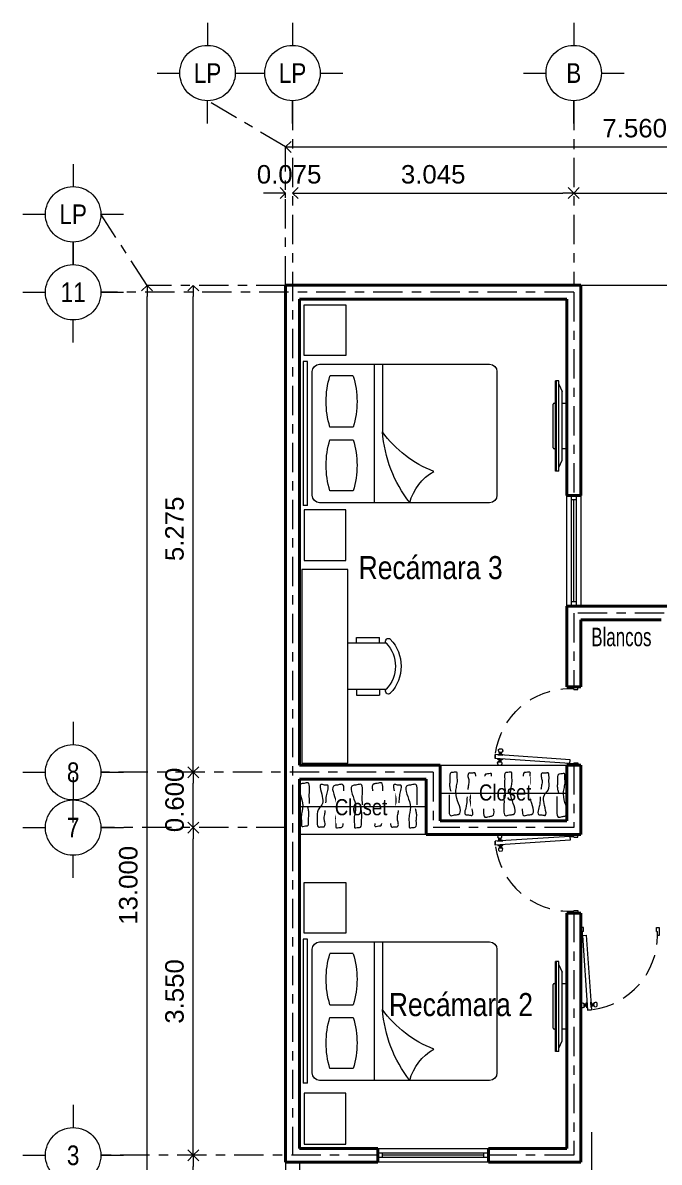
# Model space of a CAD drawing. Header units: millimetres. Extents: x 5 to 43.9, y 4.7 to 24.1.
# Drawn here: x 18.97 to 25.86, y 11.75 to 24.1 of the extents above; entities that cross this region are included whole.
import ezdxf
from ezdxf.enums import TextEntityAlignment as Align

# ---------------------------------------------------------------- set-up
doc = ezdxf.new("R2010")
doc.units = ezdxf.units.MM
for name, pattern in [('ACAD_ISO04W100', [30, 24, -3, 0, -3]), ('ACAD_ISO06W100', [36, 24, -3, 0, -3, 0, -3, 0, -3]), ('CENTER', [50.8, 31.75, -6.35, 6.35, -6.35]), ('CRISTAL', [0.6, 0.2, -0.05, 0, -0.05, 0.2, -0.05, 0, -0.05]), ('Plantas Arquitectónicas-Balcones-050614_xref$0$DASHED2', [0.375, 0.25, -0.125])]:
    doc.linetypes.add(name, pattern=pattern)
for name, color, linetype, lineweight in [('A-BARDA', 95, 'Continuous', 20), ('A-COTAS', 55, 'Continuous', 9), ('A-LINEA EJE', 8, 'CENTER', 5), ('A-MOBILIARIO', 45, 'Continuous', 5), ('A-MUROS', 51, 'Continuous', 40), ('A-POLIGONO', 12, 'ACAD_ISO06W100', 50), ('A-PUERTASVENTANAS', 140, 'Continuous', 9), ('A-SIMB EJES', 1, 'ACAD_ISO04W100', 13), ('A-TEXTOS AREAS', 23, 'Continuous', 5)]:
    doc.layers.add(name, color=color, linetype=linetype, lineweight=lineweight)
doc.styles.add('AGORA-BOLD', font='ARIALN.TTF', dxfattribs={"height": 0.15})
doc.styles.add('ARIAL', font='ARIALN.TTF')
doc.styles.get("Standard").update_dxf_attribs({"font": 'arial.ttf'})
doc.dimstyles.new('UNO-SETENTAYCINCO', dxfattribs={"dimtxt": 0.2, "dimasz": 0.12, "dimexe": 0, "dimexo": 0, "dimgap": 0.1, "dimtad": 1, "dimzin": 0, "dimdsep": 46, "dimtxsty": 'Standard', "dimblk": 'OPEN90', "dimcen": 0.05, "dimclrd": 256, "dimclre": 252, "dimclrt": 256, "dimaunit": 1, "dimadec": 4, "dimazin": 0, "dimtfac": 1, "dimtix": 1, "dimtofl": 0, "dimtmove": 2, "dimatfit": 3, "dimldrblk": 'DOT', "dimfxl": 0, "dimtolj": 1, "dimtzin": 0, "dimlwd": -1, "dimlwe": -1, "dimarcsym": 0})

# ---------------------------------------------------------------- blocks, each defined once
blk = doc.blocks.new('_Open90')
at = {"color": 0, "linetype": 'ByBlock', "lineweight": -2}
for p, q in [((0, 0), (-1, 0)), ((-0.5, 0.5), (0, 0)), ((0, 0), (-0.5, -0.5))]:
    blk.add_line(p, q, dxfattribs=at)
blk = doc.blocks.new('*D116')
at = {"layer": 'A-COTAS', "ltscale": 0.01, "transparency": 16777216}
for p, q in [((21.695, 22.253), (21.575, 22.253)), ((22.01, 22.253), (22.13, 22.253))]:
    blk.add_line(p, q, dxfattribs=at)
at = {"layer": 'A-COTAS', "color": 252, "linetype": 'CRISTAL', "ltscale": 0.01, "transparency": 16777216}
blk.add_line((21.815, 22.003), (21.815, 22.253), dxfattribs=at)
at = {"layer": 'Defpoints', "color": 0, "ltscale": 0.01, "transparency": 16777216}
for p in [(21.89, 22.253), (21.89, 22.253), (21.815, 22.003)]:
    blk.add_point(p, dxfattribs=at)
at = {"layer": 'A-COTAS', "ltscale": 0.01, "transparency": 16777216, "xscale": 0.12, "yscale": 0.12, "zscale": 0.12}
blk.add_blockref('_Open90', (21.815, 22.253), dxfattribs=at)
at = {"layer": 'A-COTAS', "ltscale": 0.01, "transparency": 16777216, "xscale": 0.12, "yscale": 0.12, "zscale": 0.12, "rotation": 180}
blk.add_blockref('_Open90', (21.89, 22.253), dxfattribs=at)
at = {"layer": 'A-COTAS', "ltscale": 0.01, "transparency": 16777216, "insert": (21.853, 22.455), "char_height": 0.2, "attachment_point": 5}
blk.add_mtext('\\A1;0.075', dxfattribs=at)
blk = doc.blocks.new('_Dot')
at = {"color": 0, "linetype": 'ByBlock', "lineweight": -2}
blk.add_line((-0.5, 0), (-1, 0), dxfattribs=at)
at = {"color": 0, "linetype": 'ByBlock', "const_width": 0.5}
blk.add_lwpolyline([(-0.25, 0, 1), (0.25, 0, 1)], format="xyb", close=True, dxfattribs=at)
blk = doc.blocks.new('*D117')
at = {"layer": 'A-COTAS', "color": 252, "linetype": 'CRISTAL', "ltscale": 0.01, "transparency": 16777216}
blk.add_line((24.935, 22.83), (24.935, 22.253), dxfattribs=at)
at = {"layer": 'A-COTAS', "ltscale": 0.01, "transparency": 16777216}
blk.add_line((22.01, 22.253), (24.815, 22.253), dxfattribs=at)
at = {"layer": 'Defpoints', "color": 0, "ltscale": 0.01, "transparency": 16777216}
for p in [(24.935, 22.83), (21.89, 22.253), (24.935, 22.253)]:
    blk.add_point(p, dxfattribs=at)
at = {"layer": 'A-COTAS', "ltscale": 0.01, "transparency": 16777216, "xscale": 0.12, "yscale": 0.12, "zscale": 0.12, "rotation": 180}
blk.add_blockref('_Open90', (21.89, 22.253), dxfattribs=at)
at = {"layer": 'A-COTAS', "ltscale": 0.01, "transparency": 16777216, "xscale": 0.12, "yscale": 0.12, "zscale": 0.12}
blk.add_blockref('_Open90', (24.935, 22.253), dxfattribs=at)
at = {"layer": 'A-COTAS', "ltscale": 0.01, "transparency": 16777216, "insert": (23.413, 22.455), "char_height": 0.2, "attachment_point": 5}
blk.add_mtext('\\A1;3.045', dxfattribs=at)
blk = doc.blocks.new('*D118')
at = {"layer": 'A-COTAS', "color": 252, "linetype": 'CRISTAL', "ltscale": 0.01, "transparency": 16777216}
blk.add_line((24.935, 22.83), (24.935, 22.253), dxfattribs=at)
at = {"layer": 'A-COTAS', "ltscale": 0.01, "transparency": 16777216}
blk.add_line((25.055, 22.253), (28.265, 22.253), dxfattribs=at)
at = {"layer": 'Defpoints', "color": 0, "ltscale": 0.01, "transparency": 16777216}
for p in [(24.935, 22.83), (28.385, 22.253), (28.385, 22.253)]:
    blk.add_point(p, dxfattribs=at)
at = {"layer": 'A-COTAS', "ltscale": 0.01, "transparency": 16777216, "xscale": 0.12, "yscale": 0.12, "zscale": 0.12, "rotation": 180}
blk.add_blockref('_Open90', (24.935, 22.253), dxfattribs=at)
at = {"layer": 'A-COTAS', "ltscale": 0.01, "transparency": 16777216, "xscale": 0.12, "yscale": 0.12, "zscale": 0.12}
blk.add_blockref('_Open90', (28.385, 22.253), dxfattribs=at)
at = {"layer": 'A-COTAS', "ltscale": 0.01, "transparency": 16777216, "insert": (26.66, 22.455), "char_height": 0.2, "attachment_point": 5}
blk.add_mtext('\\A1;3.450', dxfattribs=at)
blk = doc.blocks.new('*D87')
at = {"layer": 'A-COTAS', "ltscale": 0.01, "transparency": 16777216}
blk.add_line((21.935, 22.753), (29.255, 22.753), dxfattribs=at)
at = {"layer": 'Defpoints', "color": 0, "ltscale": 0.01, "transparency": 16777216}
for p in [(21.815, 22.753), (29.375, 22.753), (29.375, 22.753)]:
    blk.add_point(p, dxfattribs=at)
at = {"layer": 'A-COTAS', "ltscale": 0.01, "transparency": 16777216, "xscale": 0.12, "yscale": 0.12, "zscale": 0.12, "rotation": 180}
blk.add_blockref('_Open90', (21.815, 22.753), dxfattribs=at)
at = {"layer": 'A-COTAS', "ltscale": 0.01, "transparency": 16777216, "xscale": 0.12, "yscale": 0.12, "zscale": 0.12}
blk.add_blockref('_Open90', (29.375, 22.753), dxfattribs=at)
at = {"layer": 'A-COTAS', "ltscale": 0.01, "transparency": 16777216, "insert": (25.595, 22.955), "char_height": 0.2, "attachment_point": 5}
blk.add_mtext('\\A1;7.560', dxfattribs=at)
blk = doc.blocks.new('*D120')
at = {"layer": 'A-COTAS', "ltscale": 0.01, "transparency": 16777216}
blk.add_line((20.815, 8.373), (20.815, 11.708), dxfattribs=at)
at = {"layer": 'Defpoints', "color": 0, "ltscale": 0.01, "transparency": 16777216}
for p in [(20.815, 11.828), (20.815, 11.828), (20.815, 8.253)]:
    blk.add_point(p, dxfattribs=at)
at = {"layer": 'A-COTAS', "ltscale": 0.01, "transparency": 16777216, "xscale": 0.12, "yscale": 0.12, "zscale": 0.12}
for p, rotation in [((20.815, 11.828), 90), ((20.815, 8.253), 270)]:
    blk.add_blockref('_Open90', p, dxfattribs=dict(at, rotation=rotation))
at = {"layer": 'A-COTAS', "ltscale": 0.01, "transparency": 16777216, "insert": (20.613, 10.04), "char_height": 0.2, "attachment_point": 5, "rotation": 90}
blk.add_mtext('\\A1;3.575', dxfattribs=at)
blk = doc.blocks.new('*D88')
at = {"layer": 'A-COTAS', "ltscale": 0.01, "transparency": 16777216}
blk.add_line((20.815, 11.948), (20.815, 15.258), dxfattribs=at)
at = {"layer": 'Defpoints', "color": 0, "ltscale": 0.01, "transparency": 16777216}
for p in [(20.815, 15.378), (20.815, 15.378), (20.815, 11.828)]:
    blk.add_point(p, dxfattribs=at)
at = {"layer": 'A-COTAS', "ltscale": 0.01, "transparency": 16777216, "xscale": 0.12, "yscale": 0.12, "zscale": 0.12}
for p, rotation in [((20.815, 15.378), 90), ((20.815, 11.828), 270)]:
    blk.add_blockref('_Open90', p, dxfattribs=dict(at, rotation=rotation))
at = {"layer": 'A-COTAS', "ltscale": 0.01, "transparency": 16777216, "insert": (20.613, 13.603), "char_height": 0.2, "attachment_point": 5, "rotation": 90}
blk.add_mtext('\\A1;3.550', dxfattribs=at)
blk = doc.blocks.new('*D89')
at = {"layer": 'A-COTAS', "ltscale": 0.01, "transparency": 16777216}
blk.add_line((20.815, 16.098), (20.815, 21.133), dxfattribs=at)
at = {"layer": 'Defpoints', "color": 0, "ltscale": 0.01, "transparency": 16777216}
for p in [(20.815, 21.253), (20.815, 21.253), (20.815, 15.978)]:
    blk.add_point(p, dxfattribs=at)
at = {"layer": 'A-COTAS', "ltscale": 0.01, "transparency": 16777216, "xscale": 0.12, "yscale": 0.12, "zscale": 0.12}
for p, rotation in [((20.815, 21.253), 90), ((20.815, 15.978), 270)]:
    blk.add_blockref('_Open90', p, dxfattribs=dict(at, rotation=rotation))
at = {"layer": 'A-COTAS', "ltscale": 0.01, "transparency": 16777216, "insert": (20.613, 18.615), "char_height": 0.2, "attachment_point": 5, "rotation": 90}
blk.add_mtext('\\A1;5.275', dxfattribs=at)
blk = doc.blocks.new('*D90')
at = {"layer": 'A-COTAS', "ltscale": 0.01, "transparency": 16777216}
blk.add_line((20.315, 8.373), (20.315, 21.133), dxfattribs=at)
at = {"layer": 'Defpoints', "color": 0, "ltscale": 0.01, "transparency": 16777216}
for p in [(20.315, 21.253), (20.315, 21.253), (20.315, 8.253)]:
    blk.add_point(p, dxfattribs=at)
at = {"layer": 'A-COTAS', "ltscale": 0.01, "transparency": 16777216, "xscale": 0.12, "yscale": 0.12, "zscale": 0.12}
for p, rotation in [((20.315, 21.253), 90), ((20.315, 8.253), 270)]:
    blk.add_blockref('_Open90', p, dxfattribs=dict(at, rotation=rotation))
at = {"layer": 'A-COTAS', "ltscale": 0.01, "transparency": 16777216, "insert": (20.113, 14.753), "char_height": 0.2, "attachment_point": 5, "rotation": 90}
blk.add_mtext('\\A1;13.000', dxfattribs=at)
blk = doc.blocks.new('Plantas Arquitectónicas-Balcones-050614_xref$0$puerta 0.90')
at = {"layer": 'A-PUERTASVENTANAS'}
for p, q in [((972.807, -108.17), (972.809, -108.201)), ((972.843, -108.165), (972.845, -108.202)), ((972.848, -108.17), (972.849, -108.196)), ((972.855, -108.171), (972.849, -108.172)), ((972.849, -108.172), (972.85, -108.194)), ((972.856, -108.194), (972.85, -108.194)), ((972.855, -108.17), (972.856, -108.194)), ((972.866, -108.17), (972.855, -108.17)), ((972.868, -108.194), (972.856, -108.194)), ((972.868, -108.168), (972.866, -108.17)), ((972.866, -108.17), (972.868, -108.194)), ((972.871, -108.151), (972.868, -108.168)), ((972.868, -108.168), (972.87, -108.195)), ((972.87, -108.195), (972.868, -108.194)), ((972.875, -108.211), (972.87, -108.195)), ((972.876, -108.151), (972.871, -108.151)), ((972.871, -108.151), (972.875, -108.211)), ((972.919, -108.12), (972.874, -108.123)), ((972.874, -108.123), (972.919, -108.12)), ((972.932, -108.981), (972.874, -108.123)), ((972.88, -108.211), (972.875, -108.211)), ((972.876, -108.151), (972.88, -108.211)), ((972.976, -108.978), (972.919, -108.12)), ((972.92, -108.148), (972.925, -108.148)), ((972.92, -108.148), (972.925, -108.208)), ((972.925, -108.148), (972.93, -108.163)), ((972.925, -108.148), (972.929, -108.207)), ((972.925, -108.208), (972.929, -108.207)), ((972.929, -108.207), (972.932, -108.191)), ((972.93, -108.163), (972.932, -108.191)), ((972.93, -108.163), (972.932, -108.165)), ((972.932, -108.165), (972.944, -108.164)), ((972.932, -108.165), (972.934, -108.189)), ((972.932, -108.191), (972.934, -108.189)), ((972.934, -108.189), (972.945, -108.188)), ((972.944, -108.164), (972.945, -108.188)), ((972.944, -108.165), (972.95, -108.165)), ((972.945, -108.188), (972.951, -108.187)), ((972.95, -108.165), (972.951, -108.187)), ((972.951, -108.163), (972.952, -108.189)), ((972.955, -108.157), (972.957, -108.194)), ((972.991, -108.158), (972.993, -108.189)), ((972.096, -109.068), (972.096, -108.978)), ((972.096, -108.978), (972.116, -108.978)), ((972.116, -108.978), (972.116, -109.023)), ((972.976, -108.978), (972.932, -108.981)), ((972.976, -108.978), (972.976, -109.023)), ((972.996, -108.978), (972.976, -108.978)), ((972.996, -109.068), (972.996, -108.978)), ((972.126, -109.068), (972.096, -109.068)), ((972.126, -109.023), (972.116, -109.023)), ((972.126, -109.023), (972.126, -109.068)), ((972.966, -109.023), (972.966, -109.068)), ((972.966, -109.023), (972.976, -109.023)), ((972.966, -109.068), (972.996, -109.068))]:
    blk.add_line(p, q, dxfattribs=at)
at = {"layer": 'A-PUERTASVENTANAS', "linetype": 'Plantas Arquitectónicas-Balcones-050614_xref$0$DASHED2'}
blk.add_arc((972.976, -108.978), 0.86, 97.9994, 180, dxfattribs=at)
at = {"layer": 'A-PUERTASVENTANAS'}
for centre, start, end in [((972.827, -108.184), 30.4188, 145.3971), ((972.827, -108.184), 222.3302, 337.3085), ((972.973, -108.174), 42.3302, 157.3085), ((972.973, -108.174), 210.4188, 325.3971)]:
    blk.add_arc(centre, 0.0249, start, end, dxfattribs=at)
blk = doc.blocks.new('*D125')
at = {"layer": 'A-COTAS', "ltscale": 0.01, "transparency": 16777216}
blk.add_line((20.815, 15.498), (20.815, 15.858), dxfattribs=at)
at = {"layer": 'Defpoints', "color": 0, "ltscale": 0.01, "transparency": 16777216}
for p in [(20.815, 15.978), (20.815, 15.978), (20.815, 15.378)]:
    blk.add_point(p, dxfattribs=at)
at = {"layer": 'A-COTAS', "ltscale": 0.01, "transparency": 16777216, "xscale": 0.12, "yscale": 0.12, "zscale": 0.12}
for p, rotation in [((20.815, 15.978), 90), ((20.815, 15.378), 270)]:
    blk.add_blockref('_Open90', p, dxfattribs=dict(at, rotation=rotation))
at = {"layer": 'A-COTAS', "ltscale": 0.01, "transparency": 16777216, "insert": (20.614, 15.678), "char_height": 0.2, "attachment_point": 5, "rotation": 90}
blk.add_mtext('\\A1;0.600', dxfattribs=at)
blk = doc.blocks.new('silla1')
at = {"layer": 'A-MOBILIARIO'}
for p, q in [((1410.1407, 1156.288), (1410.1407, 1156.488)), ((1410.1907, 1156.488), (1410.1407, 1156.488)), ((1410.1907, 1156.2146), (1410.1907, 1156.5456)), ((1410.5907, 1156.5456), (1410.5907, 1156.2146)), ((1410.5907, 1156.488), (1410.6407, 1156.488)), ((1410.6407, 1156.288), (1410.6407, 1156.488)), ((1410.1907, 1156.288), (1410.1407, 1156.288)), ((1410.5907, 1156.288), (1410.6407, 1156.288)), ((1410.1907, 1156.2146), (1410.5907, 1156.2146))]:
    blk.add_line(p, q, dxfattribs=at)
for centre, radius, start, end in [((1410.175, 1156.5652), 0.0251, 138.34173, 308.77952), ((1410.3907, 1156.3353), 0.3402, 46.43937, 133.56063), ((1410.3907, 1156.3353), 0.2902, 46.43937, 133.56063), ((1410.6065, 1156.5652), 0.0251, 231.22048, 41.65827)]:
    blk.add_arc(centre, radius, start, end, dxfattribs=at)
blk = doc.blocks.new('cama en planta - www.dwgautocad.com')
at = {"layer": 'A-MOBILIARIO'}
for p, q in [((1165.952, 1702.04), (1165.902, 1702.04)), ((1165.902, 1700.48), (1165.902, 1702.04)), ((1165.952, 1702.04), (1165.952, 1700.48)), ((1167.922, 1702.01), (1166.082, 1702.01)), ((1166.672, 1700.51), (1166.672, 1702.01)), ((1166.002, 1701.93), (1166.002, 1700.59)), ((1166.445, 1701.882), (1166.193, 1701.882)), ((1168.002, 1700.59), (1168.002, 1701.93)), ((1166.193, 1701.329), (1166.445, 1701.329)), ((1166.193, 1701.19), (1166.445, 1701.19)), ((1166.763, 1700.51), (1166.763, 1701.242)), ((1166.445, 1700.637), (1166.193, 1700.637)), ((1165.952, 1700.48), (1165.902, 1700.48)), ((1166.082, 1700.51), (1167.922, 1700.51))]:
    blk.add_line(p, q, dxfattribs=at)
for centre, radius, start, end in [((1166.082, 1701.93), 0.08, 90, 180), ((1168.177, 1701.139), 1.418, 142.1213, 175.8341), ((1167.587, 1702.149), 0.547, 194.7201, 240.6863), ((1167.922, 1701.93), 0.08, 0, 90), ((1167.085, 1701.605), 0.933, 162.7687, 197.2313), ((1165.554, 1701.605), 0.933, 342.7687, 17.2313), ((1167.773, 1700.51), 1.248, 111.3485, 144.0579), ((1167.085, 1700.914), 0.933, 162.7687, 197.2313), ((1165.554, 1700.914), 0.933, 342.7687, 17.2313), ((1166.082, 1700.59), 0.08, 180, 270), ((1167.922, 1700.59), 0.08, 270, 0)]:
    blk.add_arc(centre, radius, start, end, dxfattribs=at)
blk = doc.blocks.new('TVCH')
at = {"layer": 'A-MOBILIARIO'}
for p, q in [((1475.511, 1377.423), (1475.511, 1377.459)), ((1475.511, 1377.459), (1476.488, 1377.459)), ((1475.753, 1377.459), (1475.753, 1377.476)), ((1475.763, 1377.486), (1476.237, 1377.486)), ((1476.247, 1377.476), (1476.247, 1377.459)), ((1476.488, 1377.423), (1476.488, 1377.459)), ((1475.511, 1377.449), (1476.488, 1377.449)), ((1475.511, 1377.423), (1476.488, 1377.423)), ((1475.549, 1377.423), (1475.628, 1377.389)), ((1475.628, 1377.389), (1476.372, 1377.389)), ((1475.753, 1377.348), (1475.753, 1377.389)), ((1476.237, 1377.338), (1475.763, 1377.338)), ((1476.247, 1377.389), (1476.247, 1377.348)), ((1476.451, 1377.423), (1476.372, 1377.389))]:
    blk.add_line(p, q, dxfattribs=at)
for centre, start, end in [((1475.763, 1377.476), 90, 180), ((1476.237, 1377.476), 0, 90), ((1475.763, 1377.348), 180, 270), ((1476.237, 1377.348), 270, 0)]:
    blk.add_arc(centre, 0.00989, start, end, dxfattribs=at)
blk = doc.blocks.new('SIMB EJE')
for p, q in [((0, 1.308), (0, 1.014)), ((-0.654, 0.654), (-0.36, 0.654)), ((0.36, 0.654), (0.654, 0.654)), ((0, 0), (0, 0.294))]:
    blk.add_line(p, q)
blk.add_lwpolyline([(0.36, 0.654, 1), (-0.36, 0.654, 1)], format="xyb", close=True)
at = {"linetype": 'ByBlock', "style": 'AGORA-BOLD'}
blk.add_attdef('EJE', text='', height=0.256, dxfattribs=at).set_placement((0.018, 0.56), align=Align.MIDDLE_CENTER)

msp = doc.modelspace()

# ---------------------------------------------------------------- linework, layer by layer
at = {"layer": 'A-BARDA'}
for p, q in [((21.815, 11.7528), (21.815, 8.9531)), ((21.965, 11.7528), (21.965, 9.1031))]:
    msp.add_line(p, q, dxfattribs=at)
at = {"layer": 'A-LINEA EJE', "ltscale": 0.01}
for p, q in [((21.815, 22.7528), (20.97, 23.2528)), ((21.89, 23.2528), (21.89, 11.8278)), ((24.935, 23.2528), (24.935, 21.2544)), ((21.815, 21.2528), (21.815, 22.7528)), ((20.315, 21.2528), (19.815, 22.0228)), ((21.815, 21.2528), (20.315, 21.2528)), ((24.935, 21.1795), (19.815, 21.1795)), ((24.935, 21.1795), (24.935, 18.9778)), ((24.935, 17.7028), (24.935, 16.9028)), ((28.385, 17.7028), (24.935, 17.7028)), ((24.935, 16.0528), (24.935, 15.3778)), ((23.4125, 15.9778), (19.815, 15.9778)), ((23.4125, 15.9778), (23.4125, 15.3778)), ((21.815, 15.3778), (19.815, 15.3778)), ((24.935, 15.3778), (23.4125, 15.3778)), ((24.935, 14.4528), (24.935, 11.8278)), ((22.8125, 11.8278), (19.815, 11.8278)), ((24.935, 11.8278), (24.0125, 11.8278))]:
    msp.add_line(p, q, dxfattribs=at)
at = {"layer": 'A-MOBILIARIO', "ltscale": 0.5}
for p, q in [((23.4875, 16.0528), (24.86, 16.0528)), ((23.3375, 15.3028), (21.965, 15.3028))]:
    msp.add_line(p, q, dxfattribs=at)
at = {"layer": 'A-MOBILIARIO'}
for points in [[(22.016, 20.4923), (22.016, 21.0423), (22.466, 21.0423), (22.466, 20.4923)], [(22.016, 18.8205), (22.016, 18.2705), (22.466, 18.2705), (22.466, 18.8205)], [(22.49, 18.1754), (21.99, 18.1754), (21.99, 16.0778), (22.49, 16.0778)], [(22.016, 14.2331), (22.016, 14.7831), (22.466, 14.7831), (22.466, 14.2331)], [(22.016, 12.4998), (22.016, 11.9498), (22.466, 11.9498), (22.466, 12.4998)]]:
    msp.add_lwpolyline(points, close=True, dxfattribs=at)
for points, knots in [([(23.5848, 15.7326), (23.5862, 15.6987), (23.5887, 15.641), (23.5828, 15.5741), (23.5886, 15.4945), (23.6414, 15.5172), (23.7467, 15.5178), (23.655, 15.6896), (23.6566, 15.7935), (23.6821, 15.8848), (23.6682, 15.9345), (23.6747, 15.989), (23.6345, 15.9728), (23.5869, 15.9784), (23.5992, 15.9035), (23.5884, 15.8545), (23.5932, 15.8098), (23.5997, 15.7846), (23.6026, 15.7735)], [0, 0, 0, 0, 0.0990452, 0.1683911, 0.2260605, 0.2699977, 0.3048306, 0.4790453, 0.5985273, 0.660819, 0.7494167, 0.7613007, 0.8048336, 0.82669, 0.8989702, 0.9506159, 0.9943665, 1.0289523, 1.0289523, 1.0289523, 1.0289523]), ([(23.7799, 15.7103), (23.7789, 15.6836), (23.777, 15.6366), (23.7625, 15.5822), (23.7458, 15.5091), (23.7978, 15.5213), (23.8558, 15.4934), (23.82, 15.6357), (23.8008, 15.7225), (23.8832, 15.7923), (23.8702, 15.8719), (23.8764, 15.9256), (23.8698, 15.9812), (23.8325, 15.9618), (23.7935, 15.9796), (23.7849, 15.9258), (23.8054, 15.8877), (23.7933, 15.8386), (23.7891, 15.8069), (23.7871, 15.792)], [0, 0, 0, 0, 0.0776997, 0.13642419, 0.19293777, 0.22841408, 0.26537712, 0.34762383, 0.50275221, 0.55076245, 0.64452291, 0.70976776, 0.73949506, 0.77151883, 0.8043724, 0.84324571, 0.88772464, 0.93929656, 0.98491548, 0.98491548, 0.98491548, 0.98491548]), ([(23.9581, 15.7163), (23.9596, 15.6823), (23.962, 15.6247), (23.9561, 15.5578), (23.9619, 15.4781), (24.0147, 15.5009), (24.105, 15.5015), (24.0284, 15.6733), (24.03, 15.7772), (24.0554, 15.8685), (24.0415, 15.9182), (24.0481, 15.9727), (24.0079, 15.9565), (23.9603, 15.9621), (23.9725, 15.8872), (23.9617, 15.8382), (23.9665, 15.7934), (23.973, 15.7683), (23.9759, 15.7572)], [0, 0, 0, 0, 0.0990452, 0.1683911, 0.2260605, 0.2699977, 0.3048306, 0.4790453, 0.5985273, 0.660819, 0.7494167, 0.7613007, 0.8048336, 0.82669, 0.8989702, 0.9506159, 0.9943665, 1.0289523, 1.0289523, 1.0289523, 1.0289523]), ([(24.3776, 15.7326), (24.379, 15.6987), (24.3815, 15.641), (24.3756, 15.5741), (24.3814, 15.4945), (24.4341, 15.5172), (24.5395, 15.5178), (24.4478, 15.6896), (24.4494, 15.7935), (24.4749, 15.8848), (24.461, 15.9345), (24.4675, 15.989), (24.4273, 15.9728), (24.3797, 15.9784), (24.392, 15.9035), (24.3812, 15.8545), (24.386, 15.8098), (24.3925, 15.7846), (24.3954, 15.7735)], [0, 0, 0, 0, 0.0990452, 0.1683911, 0.2260605, 0.2699977, 0.3048306, 0.4790453, 0.5985273, 0.660819, 0.7494167, 0.7613007, 0.8048336, 0.82669, 0.8989702, 0.9506159, 0.9943665, 1.0289523, 1.0289523, 1.0289523, 1.0289523]), ([(24.5727, 15.7103), (24.5717, 15.6836), (24.5698, 15.6366), (24.5553, 15.5822), (24.5386, 15.5091), (24.5906, 15.5213), (24.6486, 15.4934), (24.6128, 15.6357), (24.5936, 15.7225), (24.6759, 15.7923), (24.663, 15.8719), (24.6692, 15.9256), (24.6625, 15.9812), (24.6253, 15.9618), (24.5862, 15.9796), (24.5777, 15.9258), (24.5982, 15.8877), (24.5861, 15.8386), (24.5819, 15.8069), (24.5798, 15.792)], [0, 0, 0, 0, 0.0776997, 0.13642419, 0.19293777, 0.22841408, 0.26537712, 0.34762383, 0.50275221, 0.55076245, 0.64452291, 0.70976776, 0.73949506, 0.77151883, 0.8043724, 0.84324571, 0.88772464, 0.93929656, 0.98491548, 0.98491548, 0.98491548, 0.98491548]), ([(24.7509, 15.7163), (24.7523, 15.6823), (24.7548, 15.6247), (24.7489, 15.5578), (24.7547, 15.4781), (24.8075, 15.5009), (24.8978, 15.5015), (24.8211, 15.6733), (24.8227, 15.7772), (24.8482, 15.8685), (24.8343, 15.9182), (24.8408, 15.9727), (24.8006, 15.9565), (24.753, 15.9621), (24.7653, 15.8872), (24.7545, 15.8382), (24.7593, 15.7934), (24.7658, 15.7683), (24.7687, 15.7572)], [0, 0, 0, 0, 0.0990452, 0.1683911, 0.2260605, 0.2699977, 0.3048306, 0.4790453, 0.5985273, 0.660819, 0.7494167, 0.7613007, 0.8048336, 0.82669, 0.8989702, 0.9506159, 0.9943665, 1.0289523, 1.0289523, 1.0289523, 1.0289523]), ([(22.0741, 15.6394), (22.0727, 15.6733), (22.0702, 15.731), (22.0761, 15.7979), (22.0703, 15.8775), (22.0176, 15.8548), (21.9272, 15.8542), (22.0039, 15.6824), (22.0023, 15.5785), (21.9768, 15.4872), (21.9908, 15.4375), (21.9842, 15.383), (22.0244, 15.3992), (22.072, 15.3936), (22.0597, 15.4685), (22.0705, 15.5175), (22.0657, 15.5623), (22.0592, 15.5874), (22.0563, 15.5985)], [0, 0, 0, 0, 0.0990452, 0.1683911, 0.2260605, 0.2699977, 0.3048306, 0.4790453, 0.5985273, 0.660819, 0.7494167, 0.7613007, 0.8048336, 0.82669, 0.8989702, 0.9506159, 0.9943665, 1.0289523, 1.0289523, 1.0289523, 1.0289523]), ([(22.2523, 15.6454), (22.2534, 15.6721), (22.2552, 15.7191), (22.2698, 15.7735), (22.2864, 15.8466), (22.2345, 15.8344), (22.1764, 15.8623), (22.2122, 15.72), (22.2314, 15.6332), (22.1491, 15.5634), (22.1621, 15.4838), (22.1558, 15.4301), (22.1625, 15.3745), (22.1997, 15.3939), (22.2388, 15.3761), (22.2474, 15.4298), (22.2268, 15.468), (22.2389, 15.5171), (22.2432, 15.5488), (22.2452, 15.5637)], [0, 0, 0, 0, 0.0776997, 0.13642419, 0.19293777, 0.22841408, 0.26537712, 0.34762383, 0.50275221, 0.55076245, 0.64452291, 0.70976776, 0.73949506, 0.77151883, 0.8043724, 0.84324571, 0.88772464, 0.93929656, 0.98491548, 0.98491548, 0.98491548, 0.98491548]), ([(22.4475, 15.6231), (22.446, 15.657), (22.4436, 15.7147), (22.4494, 15.7816), (22.4436, 15.8612), (22.3909, 15.8384), (22.2855, 15.8379), (22.3772, 15.6661), (22.3756, 15.5622), (22.3501, 15.4709), (22.3641, 15.4212), (22.3575, 15.3667), (22.3977, 15.3829), (22.4453, 15.3773), (22.433, 15.4522), (22.4439, 15.5012), (22.439, 15.5459), (22.4325, 15.5711), (22.4297, 15.5822)], [0, 0, 0, 0, 0.0990452, 0.1683911, 0.2260605, 0.2699977, 0.3048306, 0.4790453, 0.5985273, 0.660819, 0.7494167, 0.7613007, 0.8048336, 0.82669, 0.8989702, 0.9506159, 0.9943665, 1.0289523, 1.0289523, 1.0289523, 1.0289523]), ([(22.8669, 15.6394), (22.8655, 15.6733), (22.863, 15.731), (22.8689, 15.7979), (22.8631, 15.8775), (22.8104, 15.8548), (22.72, 15.8542), (22.7967, 15.6824), (22.7951, 15.5785), (22.7696, 15.4872), (22.7836, 15.4375), (22.777, 15.383), (22.8172, 15.3992), (22.8648, 15.3936), (22.8525, 15.4685), (22.8633, 15.5175), (22.8585, 15.5623), (22.852, 15.5874), (22.8491, 15.5985)], [0, 0, 0, 0, 0.0990452, 0.1683911, 0.2260605, 0.2699977, 0.3048306, 0.4790453, 0.5985273, 0.660819, 0.7494167, 0.7613007, 0.8048336, 0.82669, 0.8989702, 0.9506159, 0.9943665, 1.0289523, 1.0289523, 1.0289523, 1.0289523]), ([(23.0451, 15.6454), (23.0462, 15.6721), (23.048, 15.7191), (23.0626, 15.7735), (23.0792, 15.8466), (23.0272, 15.8344), (22.9692, 15.8623), (23.005, 15.72), (23.0242, 15.6332), (22.9419, 15.5634), (22.9548, 15.4838), (22.9486, 15.4301), (22.9553, 15.3745), (22.9925, 15.3939), (23.0316, 15.3761), (23.0402, 15.4298), (23.0196, 15.468), (23.0317, 15.5171), (23.036, 15.5488), (23.038, 15.5637)], [0, 0, 0, 0, 0.0776997, 0.13642419, 0.19293777, 0.22841408, 0.26537712, 0.34762383, 0.50275221, 0.55076245, 0.64452291, 0.70976776, 0.73949506, 0.77151883, 0.8043724, 0.84324571, 0.88772464, 0.93929656, 0.98491548, 0.98491548, 0.98491548, 0.98491548]), ([(23.2403, 15.6231), (23.2388, 15.657), (23.2363, 15.7147), (23.2422, 15.7816), (23.2364, 15.8612), (23.1837, 15.8384), (23.0783, 15.8379), (23.17, 15.6661), (23.1684, 15.5622), (23.1429, 15.4709), (23.1569, 15.4212), (23.1503, 15.3667), (23.1905, 15.3829), (23.2381, 15.3773), (23.2258, 15.4522), (23.2367, 15.5012), (23.2318, 15.5459), (23.2253, 15.5711), (23.2224, 15.5822)], [0, 0, 0, 0, 0.0990452, 0.1683911, 0.2260605, 0.2699977, 0.3048306, 0.4790453, 0.5985273, 0.660819, 0.7494167, 0.7613007, 0.8048336, 0.82669, 0.8989702, 0.9506159, 0.9943665, 1.0289523, 1.0289523, 1.0289523, 1.0289523])]:
    msp.add_open_spline(points, degree=3, knots=knots, dxfattribs=at)
at = {"layer": 'A-MUROS'}
for p, q in [((21.815, 21.2545), (21.815, 11.7528)), ((25.01, 21.2545), (21.815, 21.2545)), ((25.01, 18.9778), (25.01, 21.2545)), ((21.965, 21.1045), (21.965, 16.0528)), ((24.86, 21.1045), (21.965, 21.1045)), ((24.86, 21.1045), (24.86, 18.9778)), ((25.01, 18.9778), (24.86, 18.9778)), ((24.86, 17.7778), (24.86, 16.9028)), ((28.46, 17.7778), (24.86, 17.7778)), ((25.01, 17.6278), (25.01, 16.9028)), ((25.88, 17.6278), (25.01, 17.6278)), ((24.86, 16.9028), (25.01, 16.9028)), ((23.4875, 16.0528), (21.965, 16.0528)), ((23.4875, 16.0528), (23.4875, 15.4528)), ((24.86, 16.0528), (24.86, 15.4528)), ((24.86, 16.0528), (25.01, 16.0528)), ((25.01, 16.0528), (25.01, 15.3028)), ((21.965, 15.9028), (21.965, 11.9028)), ((23.3375, 15.9028), (21.965, 15.9028)), ((23.3375, 15.9028), (23.3375, 15.3028)), ((24.86, 15.4528), (23.4875, 15.4528)), ((25.01, 15.3028), (23.3375, 15.3028)), ((24.86, 14.4528), (24.86, 11.9028)), ((25.01, 14.4528), (24.86, 14.4528)), ((25.01, 14.4528), (25.01, 11.7528)), ((22.8125, 11.9028), (21.965, 11.9028)), ((22.8125, 11.7528), (22.8125, 11.9028)), ((24.86, 11.9028), (24.0125, 11.9028)), ((24.0125, 11.9028), (24.0125, 11.7528)), ((22.8125, 11.7528), (21.815, 11.7528)), ((25.01, 11.7528), (24.0125, 11.7528))]:
    msp.add_line(p, q, dxfattribs=at)
at = {"layer": 'A-POLIGONO', "ltscale": 0.025, "const_width": 0.015}
msp.add_lwpolyline([(21.815, 21.2528, -0.000437), (29.375, 21.2528), (29.315, 8.2528, 0.0001713), (21.815, 8.2528, -0.0001713)], format="xyb", dxfattribs=at)
msp.add_lwpolyline([(21.815, 21.2528), (21.815, 8.2528)], dxfattribs=at)
at = {"layer": 'A-PUERTASVENTANAS'}
for p, q in [((24.86, 17.7778), (24.86, 18.9778)), ((24.91, 17.8278), (24.91, 18.9278)), ((24.935, 17.8278), (24.935, 18.9278)), ((24.96, 18.9278), (24.96, 17.8278)), ((25.01, 18.9778), (25.01, 17.7778)), ((22.8125, 11.9028), (24.0125, 11.9028)), ((22.8625, 11.8528), (23.9625, 11.8528)), ((24.0125, 11.7528), (22.8125, 11.7528)), ((23.9625, 11.8278), (22.8625, 11.8278)), ((23.9625, 11.8028), (22.8625, 11.8028))]:
    msp.add_line(p, q, dxfattribs=at)
for points in [[(24.91, 18.9278), (24.91, 18.9278), (24.91, 18.9778), (24.96, 18.9778), (24.96, 18.9278)], [(24.91, 17.7778), (24.91, 17.7778), (24.91, 17.8278), (24.96, 17.8278), (24.96, 17.7778)], [(22.8625, 11.8028), (22.8625, 11.8028), (22.8125, 11.8028), (22.8125, 11.8528), (22.8625, 11.8528)], [(24.0125, 11.8028), (24.0125, 11.8028), (23.9625, 11.8028), (23.9625, 11.8528), (24.0125, 11.8528)]]:
    msp.add_lwpolyline(points, close=True, dxfattribs=at)

# ---------------------------------------------------------------- block references
at = {"rotation": 90}
for p in [(1402.1979, -1456.2698), (1402.1979, -1462.5588)]:
    msp.add_blockref('TVCH', p, dxfattribs=at)
at = {"xscale": -1.249999999999715, "yscale": 1.249999999999715, "zscale": 1.249999999999715, "rotation": 270}
msp.add_blockref('silla1', (-1422.7782, -1745.8618), dxfattribs=at)
at = {"layer": 'A-MOBILIARIO', "xscale": -1, "rotation": 180}
for p in [(-1143.8982, 1720.9086), (-1143.8982, 1714.6495)]:
    msp.add_blockref('cama en planta - www.dwgautocad.com', p, dxfattribs=at)
at = {"layer": 'A-PUERTASVENTANAS', "yscale": 0.9444444444448262, "zscale": 0.9444444444448262}
for p, xscale, rotation in [((-78.0308, 934.994), -0.9444444444448262, 90), ((-78.0308, -903.6383), 0.9444444444448262, 90), ((943.9512, -88.7129), 0.9444444444448262, 180)]:
    msp.add_blockref('Plantas Arquitectónicas-Balcones-050614_xref$0$puerta 0.90', p, dxfattribs=dict(at, xscale=xscale, rotation=rotation))
at = {"layer": 'A-SIMB EJES'}
ref = msp.add_blockref('SIMB EJE', (20.97, 24.0978), dxfattribs=dict(at, xscale=-0.8333333333331439, yscale=0.8333333333331439, zscale=0.8333333333331439, rotation=180))
ref.add_attrib('EJE', 'LP', dxfattribs={"layer": '0', "linetype": 'ByBlock', "height": 0.21333, "style": 'AGORA-BOLD'}).set_placement((20.97, 23.5528), align=Align.MIDDLE_CENTER)
ref = msp.add_blockref('SIMB EJE', (21.89, 24.0978), dxfattribs=dict(at, xscale=-0.8333333333331439, yscale=0.8333333333331439, zscale=0.8333333333331439, rotation=180))
ref.add_attrib('EJE', 'LP', dxfattribs={"layer": '0', "linetype": 'ByBlock', "height": 0.21333, "style": 'AGORA-BOLD'}).set_placement((21.89, 23.5528), align=Align.MIDDLE_CENTER)
ref = msp.add_blockref('SIMB EJE', (24.935, 24.0978), dxfattribs=dict(at, xscale=-0.8333333333331439, yscale=0.8333333333331439, zscale=0.8333333333331439, rotation=180))
ref.add_attrib('EJE', 'B', dxfattribs={"layer": '0', "linetype": 'ByBlock', "height": 0.2133, "style": 'AGORA-BOLD'}).set_placement((24.935, 23.5528), align=Align.MIDDLE_CENTER)
ref = msp.add_blockref('SIMB EJE', (19.515, 22.5678), dxfattribs=dict(at, xscale=-0.8333333333331439, yscale=0.8333333333331439, zscale=0.8333333333331439, rotation=180))
ref.add_attrib('EJE', 'LP', dxfattribs={"layer": '0', "linetype": 'ByBlock', "height": 0.21333, "style": 'AGORA-BOLD'}).set_placement((19.515, 22.0228), align=Align.MIDDLE_CENTER)
ref = msp.add_blockref('SIMB EJE', (19.515, 21.7228), dxfattribs=dict(at, xscale=-0.8333333333331439, yscale=0.8333333333331439, zscale=0.8333333333331439, rotation=180))
ref.add_attrib('EJE', '11', dxfattribs={"layer": '0', "linetype": 'ByBlock', "height": 0.21333, "style": 'AGORA-BOLD'}).set_placement((19.515, 21.1778), align=Align.MIDDLE_CENTER)
ref = msp.add_blockref('SIMB EJE', (19.515, 16.5228), dxfattribs=dict(at, xscale=-0.8333333333331439, yscale=0.8333333333331439, zscale=0.8333333333331439, rotation=180))
ref.add_attrib('EJE', '8', dxfattribs={"layer": '0', "linetype": 'ByBlock', "height": 0.2133, "style": 'AGORA-BOLD'}).set_placement((19.515, 15.9778), align=Align.MIDDLE_CENTER)
ref = msp.add_blockref('SIMB EJE', (19.515, 15.9228), dxfattribs=dict(at, xscale=-0.8333333333331439, yscale=0.8333333333331439, zscale=0.8333333333331439, rotation=180))
ref.add_attrib('EJE', '7', dxfattribs={"layer": '0', "linetype": 'ByBlock', "height": 0.2133, "style": 'AGORA-BOLD'}).set_placement((19.515, 15.3778), align=Align.MIDDLE_CENTER)
ref = msp.add_blockref('SIMB EJE', (19.515, 12.3728), dxfattribs=dict(at, xscale=-0.8333333333331439, yscale=0.8333333333331439, zscale=0.8333333333331439, rotation=180))
ref.add_attrib('EJE', '3', dxfattribs={"layer": '0', "linetype": 'ByBlock', "height": 0.2133, "style": 'AGORA-BOLD'}).set_placement((19.515, 11.8278), align=Align.MIDDLE_CENTER)

# ---------------------------------------------------------------- texts
at = {"layer": 'A-TEXTOS AREAS', "ltscale": 0.3, "style": 'ARIAL'}
for s, p in [('Recámara 3', (22.6061, 18.07)), ('Recámara 2', (22.9335, 13.3358))]:
    msp.add_text(s, height=0.25, dxfattribs=at).set_placement(p)
at = {"layer": 'A-TEXTOS AREAS', "ltscale": 0.01, "insert": (25.1245, 17.5434), "char_height": 0.2, "width": 0.815143, "attachment_point": 1, "style": 'ARIAL'}
msp.add_mtext('{\\W0.8;Blancos}', dxfattribs=at)

# ---------------------------------------------------------------- dimensions: what is measured, and where the dimension line sits
at = {"layer": 'A-COTAS', "ltscale": 0.01}
for base, p1, p2, picture, middle in [((29.375, 22.7528), (21.815, 22.7528), (29.375, 22.7528), '*D87', (25.595, 22.955)), ((24.935, 22.2528), (21.89, 22.2528), (24.935, 22.8299), '*D117', (23.4125, 22.455)), ((28.385, 22.2528), (24.935, 22.8299), (28.385, 22.2528), '*D118', (26.66, 22.455)), ((21.89, 22.2528), (21.815, 22.0028), (21.89, 22.2528), '*D116', (21.8525, 22.455))]:
    dim = msp.add_linear_dim(base=base, p1=p1, p2=p2, dimstyle='UNO-SETENTAYCINCO', override={"dimdec": 3, "dimfxl": 0.08}, dxfattribs=at)
    dim.commit()
    dim.dimension.update_dxf_attribs({"geometry": picture, "text_midpoint": middle})
for base, p1, p2, picture, middle in [((20.315, 21.2528), (20.315, 8.2528), (20.315, 21.2528), '*D90', (20.1128, 14.7528)), ((20.815, 21.2528), (20.815, 15.9778), (20.815, 21.2528), '*D89', (20.6129, 18.6153)), ((20.815, 15.3778), (20.815, 11.8278), (20.815, 15.3778), '*D88', (20.6128, 13.6028)), ((20.815, 11.8278), (20.815, 8.2528), (20.815, 11.8278), '*D120', (20.6128, 10.0403))]:
    dim = msp.add_linear_dim(base=base, p1=p1, p2=p2, angle=90, dimstyle='UNO-SETENTAYCINCO', override={"dimdec": 3, "dimfxl": 0.08}, dxfattribs=at)
    dim.commit()
    dim.dimension.update_dxf_attribs({"geometry": picture, "text_midpoint": middle})
dim = msp.add_linear_dim(base=(20.815, 15.9778), p1=(20.815, 15.3778), p2=(20.815, 15.9778), angle=90, dimstyle='UNO-SETENTAYCINCO', override={"dimdec": 3, "dimfxl": 0.08}, dxfattribs=at)
dim.commit()
dim.dimension.update_dxf_attribs({"geometry": '*D125', "text_midpoint": (20.6139, 15.6778), "dimtype": 160})

# ---------------------------------------------------------------- leaders
at = {"layer": 'A-PUERTASVENTANAS'}
msp.add_leader([(25.1291, 11.0777), (25.1291, 11.5735)], dimstyle='UNO-SETENTAYCINCO', override={"dimasz": 0.2, "dimgap": 0.1, "dimtad": 0, "dimldrblk": 'Open90'}, dxfattribs=at)

# ---------------------------------------------------------------- next in the draw order: texts
at = {"layer": 'A-TEXTOS AREAS', "char_height": 0.175, "width": 0.468179, "style": 'ARIAL', "bg_fill": 3, "box_fill_scale": 1.5, "bg_fill_color": 256, "bg_fill_transparency": 0}
for insert, attachment_point in [((23.9087, 15.8462), 1), ((22.9163, 15.5095), 9)]:
    msp.add_mtext('Closet', dxfattribs=dict(at, insert=insert, attachment_point=attachment_point))

# ---------------------------------------------------------------- next in the draw order: linework, layer by layer
at = {"layer": 'A-MOBILIARIO'}
for p, q in [((23.4875, 15.7528), (24.86, 15.7528)), ((23.3375, 15.6028), (21.965, 15.6028))]:
    msp.add_line(p, q, dxfattribs=at)
for points in [[(24.1775, 15.7326), (24.179, 15.6987), (24.1815, 15.641), (24.1756, 15.5741), (24.1814, 15.4945), (24.2341, 15.5172), (24.3395, 15.5178), (24.2478, 15.6896), (24.2494, 15.7935), (24.2749, 15.8848), (24.2609, 15.9345), (24.2675, 15.989), (24.2273, 15.9728), (24.1797, 15.9784), (24.192, 15.9035), (24.1811, 15.8545), (24.186, 15.8098), (24.1925, 15.7846), (24.1954, 15.7735)], [(22.6475, 15.6231), (22.646, 15.657), (22.6436, 15.7147), (22.6495, 15.7816), (22.6437, 15.8612), (22.5909, 15.8384), (22.4856, 15.8379), (22.5772, 15.6661), (22.5756, 15.5622), (22.5502, 15.4709), (22.5641, 15.4212), (22.5575, 15.3667), (22.5977, 15.3829), (22.6453, 15.3773), (22.6331, 15.4522), (22.6439, 15.5012), (22.6391, 15.5459), (22.6326, 15.5711), (22.6297, 15.5822)]]:
    msp.add_open_spline(points, degree=3, knots=[0, 0, 0, 0, 0.0990452, 0.1683911, 0.2260605, 0.2699977, 0.3048306, 0.4790453, 0.5985273, 0.660819, 0.7494167, 0.7613007, 0.8048336, 0.82669, 0.8989702, 0.9506159, 0.9943665, 1.0289523, 1.0289523, 1.0289523, 1.0289523], dxfattribs=at)

doc.saveas('drawing.dxf')
